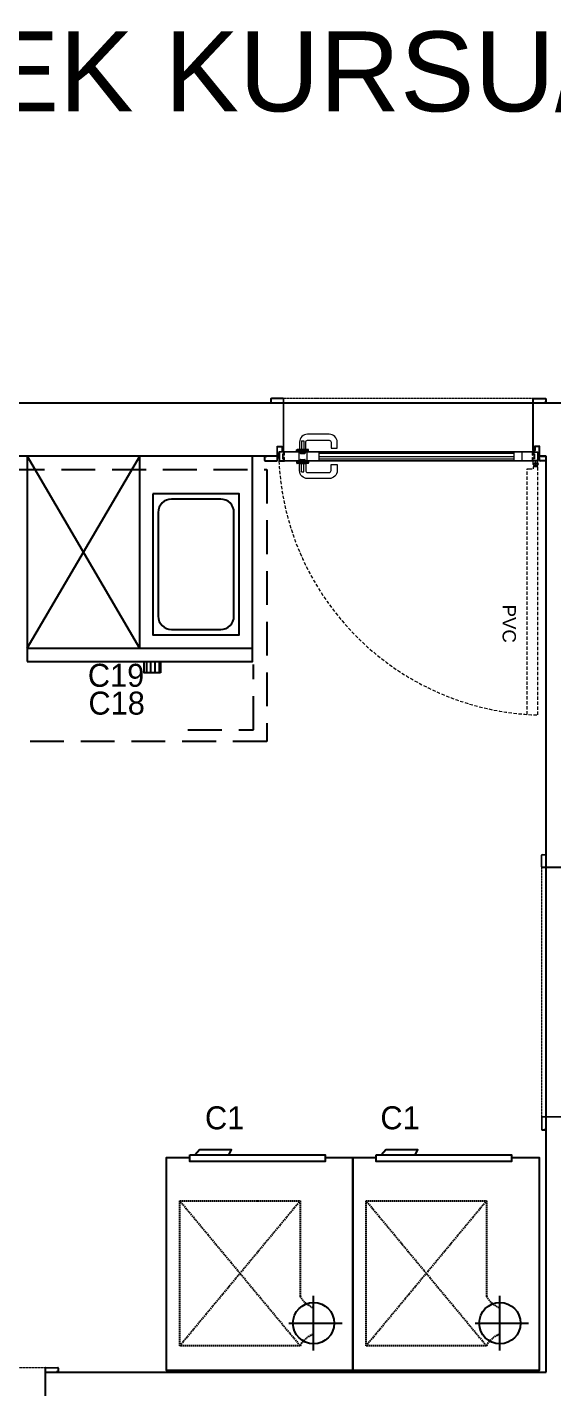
# Model space of a CAD drawing. Header units: millimetres. Extents: x 2497 to 4392, y 822 to 3100.
# Drawn here: x 3194 to 3391, y 2589 to 3100 of the extents above; entities that cross this region are included whole.
import ezdxf
from ezdxf.enums import TextEntityAlignment as Align

# ---------------------------------------------------------------- set-up
doc = ezdxf.new("R2010")
doc.units = ezdxf.units.MM
for name, pattern in [('DASHED', [0.75, 0.5, -0.25]), ('DOT', [0.25, 0, -0.25]), ('HIDDEN', [0.375, 0.25, -0.125]), ('HIDDEN2', [0.1875, 0.125, -0.0625]), ('HIDDENX2', [19.05, 12.7, -6.35]), ('STRICHPUNKT', [25.4, 12.7, -6.35, 0, -6.35])]:
    doc.linetypes.add(name, pattern=pattern)
for name, color, linetype, lineweight in [('1-DOOR', 11, 'Continuous', 15), ('1-HIDDEN', 8, 'HIDDEN', 18), ('ISI YALITIMI-50', 40, 'Continuous', 9), ('laminat kanat', 1, 'Continuous', 13), ('mdf', 37, 'Continuous', 18), ('tm_DOGRAMA_Woodwork', 124, 'Continuous', 20)]:
    doc.layers.add(name, color=color, linetype=linetype, lineweight=lineweight)
doc.layers.add('1-HATCH', color=7, linetype='Continuous', lineweight=9, true_color=0x8f9695)
doc.layers.add('CIHAZ', color=2, linetype='Continuous')
doc.layers.add('MUTFAKEKİPMAN', color=1, linetype='Continuous')
doc.styles.get("Standard").update_dxf_attribs({"font": 'arial.ttf'})
doc.styles.add('TAKSİM', font='GOTHIC.TTF', dxfattribs={"height": 20})
doc.linetypes.add('BATTING', pattern='A,0.0001,-0.1,[134,ltypeshp.shx,S=0.1,R=0,X=-0.1,Y=0],-0.2,[134,ltypeshp.shx,S=0.1,R=180,X=0.1,Y=0],-0.1', length=0.4001)

# ---------------------------------------------------------------- blocks, each defined once
blk = doc.blocks.new('A$C734D7A9C')
at = {"layer": 'CIHAZ', "color": 1}
for p, q in [((14.73, 75.33), (14.73, 54.78)), ((24.09, 65.06), (3.98, 65.06))]:
    blk.add_line(p, q, dxfattribs=at)
at = {"layer": 'CIHAZ', "color": 5, "linetype": 'DASHED'}
blk.add_line((65.01, 73.52), (19.82, 19.15), dxfattribs=at)
at = {"layer": 'CIHAZ', "color": 5}
for points in [[(61.2, 1.82), (10.36, 1.82), (10.36, 4.32), (61.2, 4.32)], [(59.2, 1.82), (46.6, 1.82), (45.6, 0), (57.6, 0)]]:
    blk.add_lwpolyline(points, close=True, dxfattribs=at)
at = {"layer": 'CIHAZ', "color": 1}
blk.add_circle((14.73, 65.06), 7.76, dxfattribs=at)
at = {"layer": 'MUTFAKEKİPMAN', "linetype": 'DASHED'}
for p, q in [((19.82, 73.52), (65.01, 73.52)), ((65.01, 73.52), (65.01, 19.15)), ((19.82, 19.15), (19.82, 54.92)), ((65.01, 19.15), (19.82, 19.15))]:
    blk.add_line(p, q, dxfattribs=at)
at = {"layer": 'MUTFAKEKİPMAN', "color": 5, "linetype": 'DASHED'}
blk.add_line((19.82, 73.52), (65.01, 19.15), dxfattribs=at)
at = {"layer": 'MUTFAKEKİPMAN'}
blk.add_lwpolyline([(10.36, 2.81), (0, 2.81), (0, 82.81), (70, 82.81), (70, 2.81), (61.2, 2.81)], dxfattribs=at)
at = {"layer": 'MUTFAKEKİPMAN', "linetype": 'DASHED'}
for centre, radius, start, end in [((11.6, 78.09), 9.4, 291.2079, 330.9566), ((11, 49.89), 10.16, 29.6907, 66.7752)]:
    blk.add_arc(centre, radius, start, end, dxfattribs=at)
blk = doc.blocks.new('A$C78E33BE0')
at = {"layer": 'MUTFAKEKİPMAN'}
h = blk.add_hatch(dxfattribs=at)
h.set_pattern_fill('LINE', color=256, scale=0.5, angle=90, style=0)
h.set_pattern_definition([(90, (-1215.7031, -3768.8105), (-1.5875, 1e-16), [])])
h.paths.add_polyline_path([(50.06, 4.26), (43.91, 4.26), (43.91, 0), (50.06, 0)])
for p, q in [((0, 9.26), (42.35, 81.36)), ((0, 81.36), (42.2, 9.26)), ((42.2, 81.36), (42.2, 9.26)), ((0, 9.26), (84.7, 9.26))]:
    blk.add_line(p, q, dxfattribs=at)
for points in [[(0, 4.26), (84.7, 4.26), (84.7, 81.36), (0, 81.36)], [(47.2, 67.26), (47.2, 14.26), (79.7, 14.26), (79.7, 67.26)], [(50.06, 0), (43.91, 0), (43.91, 4.26), (50.06, 4.26)]]:
    blk.add_lwpolyline(points, close=True, dxfattribs=at)
blk.add_lwpolyline([(49.2, 60.26), (49.2, 21.26, 0.414214), (54.2, 16.26), (72.7, 16.26, 0.414214), (77.7, 21.26), (77.7, 60.26, 0.414214), (72.7, 65.26), (54.2, 65.26, 0.414214)], format="xyb", close=True, dxfattribs=at)

msp = doc.modelspace()

# ---------------------------------------------------------------- linework, layer by layer
at = {"color": 190}
msp.add_line((3200.88, 2594.72), (3388.92, 2594.72), dxfattribs=at)
for points in [[(2596.92, 2958.72), (3791.92, 2958.72), (3791.92, 1546.72)], [(3287.8, 2938.72), (3123.92, 2938.72), (3123.92, 2933.72), (2616.92, 2933.72)], [(3388.92, 2938.72), (3386.51, 2938.72)], [(3388.92, 2714.25), (3388.92, 2938.72)], [(3388.92, 2594.72), (3388.92, 2620.72)]]:
    msp.add_lwpolyline(points, dxfattribs=at)
at = {"color": 96}
msp.add_lwpolyline([(3388.92, 2594.72), (3388.92, 2938.72)], dxfattribs=at)
at = {"layer": '1-DOOR', "linetype": 'Continuous'}
for p, q in [((3299.43, 2941.12), (3299.43, 2940.6)), ((3299.54, 2940.4), (3299.54, 2941.1)), ((3299.66, 2940.4), (3299.54, 2940.4)), ((3299.66, 2940.4), (3299.66, 2941.1)), ((3299.43, 2936.2), (3299.43, 2936.72)), ((3299.54, 2936.92), (3299.54, 2936.22)), ((3299.66, 2936.92), (3299.54, 2936.92)), ((3299.66, 2936.92), (3299.66, 2936.22))]:
    msp.add_line(p, q, dxfattribs=at)
for points in [[(3298.56, 2944, -0.414214), (3299.26, 2944.7), (3307.41, 2944.7, -0.414214), (3308.11, 2944), (3308.11, 2941.7), (3310.41, 2941.7), (3310.41, 2944, 0.414214), (3307.41, 2947), (3299.26, 2947, 0.414214), (3296.26, 2944), (3296.26, 2941.45, 0.414214), (3296.36, 2941.35), (3298.46, 2941.35, 0.414214), (3298.56, 2941.45), (3298.56, 2944)], [(3295.16, 2941.1, -0.414214), (3295.36, 2941.3)], [(3295.28, 2941.1, -0.414214), (3295.36, 2941.18)], [(3295.56, 2940.42, -0.414214), (3295.38, 2940.6)], [(3295.56, 2940.57, -0.414214), (3295.53, 2940.6)], [(3295.83, 2940.6, -0.414214), (3295.8, 2940.57)], [(3295.98, 2940.6, -0.414214), (3295.8, 2940.42)], [(3296.56, 2940.9, -0.414214), (3296.26, 2940.6)], [(3296.41, 2940.9, -0.414214), (3296.26, 2940.75)], [(3296.81, 2940.75, -0.414214), (3297.11, 2940.45)], [(3296.81, 2940.6, -0.414214), (3296.96, 2940.45)], [(3297.71, 2940.45, -0.414214), (3298.01, 2940.75)], [(3297.86, 2940.45, -0.414214), (3298.01, 2940.6)], [(3298.56, 2940.6, -0.414214), (3298.26, 2940.9)], [(3298.56, 2940.75, -0.414214), (3298.41, 2940.9)], [(3299.01, 2940.42, -0.414214), (3298.83, 2940.6)], [(3299.01, 2940.57, -0.414214), (3298.98, 2940.6)], [(3299.43, 2940.6, -0.414214), (3299.25, 2940.42)], [(3299.28, 2940.6, -0.414214), (3299.25, 2940.57)], [(3295.16, 2936.22, 0.414214), (3295.36, 2936.02)], [(3295.28, 2936.22, 0.414214), (3295.36, 2936.14)], [(3295.56, 2936.9, 0.414214), (3295.38, 2936.72)], [(3295.56, 2936.75, 0.414214), (3295.53, 2936.72)], [(3295.98, 2936.72, 0.414214), (3295.8, 2936.9)], [(3295.83, 2936.72, 0.414214), (3295.8, 2936.75)], [(3296.56, 2936.42, 0.414214), (3296.26, 2936.72)], [(3296.41, 2936.42, 0.414214), (3296.26, 2936.57)], [(3298.56, 2933.32, 0.414214), (3299.26, 2932.62), (3307.41, 2932.62, 0.414214), (3308.11, 2933.32), (3308.11, 2935.62), (3310.41, 2935.62), (3310.41, 2933.32, -0.414214), (3307.41, 2930.32), (3299.26, 2930.32, -0.414214), (3296.26, 2933.32), (3296.26, 2935.87, -0.414214), (3296.36, 2935.97), (3298.46, 2935.97, -0.414214), (3298.56, 2935.87), (3298.56, 2933.32)], [(3296.81, 2936.72, 0.414214), (3296.96, 2936.87)], [(3296.81, 2936.57, 0.414214), (3297.11, 2936.87)], [(3297.71, 2936.87, 0.414214), (3298.01, 2936.57)], [(3297.86, 2936.87, 0.414214), (3298.01, 2936.72)], [(3298.56, 2936.72, 0.414214), (3298.26, 2936.42)], [(3298.56, 2936.57, 0.414214), (3298.41, 2936.42)], [(3299.01, 2936.9, 0.414214), (3298.83, 2936.72)], [(3299.01, 2936.75, 0.414214), (3298.98, 2936.72)], [(3299.43, 2936.72, 0.414214), (3299.25, 2936.9)], [(3299.28, 2936.72, 0.414214), (3299.25, 2936.75)]]:
    msp.add_lwpolyline(points, format="xyb", dxfattribs=at)
for points in [[(3295.16, 2940.4), (3295.16, 2941.1)], [(3295.28, 2940.4), (3295.16, 2940.4)], [(3295.28, 2940.4), (3295.28, 2941.1)], [(3299.46, 2941.3), (3295.36, 2941.3)], [(3299.46, 2941.18), (3295.36, 2941.18)], [(3295.38, 2941.12), (3295.53, 2941.12)], [(3295.38, 2941.12), (3295.38, 2940.6)], [(3295.53, 2941.12), (3295.53, 2940.6)], [(3295.56, 2940.57), (3295.8, 2940.57)], [(3295.56, 2940.42), (3295.8, 2940.42)], [(3295.83, 2940.75), (3296.26, 2940.75)], [(3295.83, 2940.6), (3295.83, 2940.75)], [(3295.98, 2940.6), (3296.26, 2940.6)], [(3296.81, 2940.6), (3296.26, 2940.6)], [(3296.41, 2941.3), (3298.41, 2941.3)], [(3296.41, 2941.3), (3296.41, 2940.9)], [(3296.52, 2940.75), (3296.81, 2940.75)], [(3296.56, 2941.3), (3296.56, 2940.9)], [(3296.61, 2941.35), (3296.61, 2940.1)], [(3296.81, 2940.75), (3298.01, 2940.75)], [(3297.11, 2940.1), (3297.11, 2940.45)], [(3297.71, 2940.1), (3297.71, 2940.45)], [(3298.01, 2940.75), (3298.3, 2940.75)], [(3298.56, 2940.6), (3298.01, 2940.6)], [(3298.21, 2941.35), (3298.21, 2940.1)], [(3298.26, 2941.3), (3298.26, 2940.9)], [(3298.41, 2941.3), (3298.41, 2940.9)], [(3298.56, 2940.75), (3298.73, 2940.75)], [(3298.56, 2940.75), (3298.98, 2940.75)], [(3298.56, 2940.6), (3298.83, 2940.6)], [(3298.98, 2940.6), (3298.98, 2940.75)], [(3299.25, 2940.57), (3299.01, 2940.57)], [(3299.25, 2940.42), (3299.01, 2940.42)], [(3299.43, 2941.12), (3299.28, 2941.12)], [(3299.28, 2941.12), (3299.28, 2940.6)], [(3295.28, 2936.92), (3295.16, 2936.92)], [(3295.16, 2936.92), (3295.16, 2936.22)], [(3295.28, 2936.92), (3295.28, 2936.22)], [(3299.46, 2936.14), (3295.36, 2936.14)], [(3299.46, 2936.02), (3295.36, 2936.02)], [(3295.38, 2936.2), (3295.38, 2936.72)], [(3295.38, 2936.2), (3295.53, 2936.2)], [(3295.53, 2936.2), (3295.53, 2936.72)], [(3295.56, 2936.9), (3295.8, 2936.9)], [(3295.56, 2936.75), (3295.8, 2936.75)], [(3295.83, 2936.72), (3295.83, 2936.57)], [(3295.83, 2936.57), (3296.26, 2936.57)], [(3295.98, 2936.72), (3296.26, 2936.72)], [(3296.81, 2936.72), (3296.26, 2936.72)], [(3296.41, 2936.02), (3296.41, 2936.42)], [(3296.41, 2936.02), (3298.41, 2936.02)], [(3296.52, 2936.57), (3296.81, 2936.57)], [(3296.56, 2936.02), (3296.56, 2936.42)], [(3296.61, 2935.97), (3296.61, 2937.22)], [(3296.81, 2936.57), (3298.01, 2936.57)], [(3297.11, 2937.22), (3297.11, 2936.87)], [(3297.71, 2937.22), (3297.71, 2936.87)], [(3298.56, 2936.72), (3298.01, 2936.72)], [(3298.01, 2936.57), (3298.3, 2936.57)], [(3298.21, 2935.97), (3298.21, 2937.22)], [(3298.26, 2936.02), (3298.26, 2936.42)], [(3298.41, 2936.02), (3298.41, 2936.42)], [(3298.56, 2936.72), (3298.83, 2936.72)], [(3298.56, 2936.57), (3298.73, 2936.57)], [(3298.56, 2936.57), (3298.98, 2936.57)], [(3298.98, 2936.72), (3298.98, 2936.57)], [(3299.25, 2936.9), (3299.01, 2936.9)], [(3299.25, 2936.75), (3299.01, 2936.75)], [(3299.28, 2936.2), (3299.28, 2936.72)], [(3299.43, 2936.2), (3299.28, 2936.2)]]:
    msp.add_lwpolyline(points, dxfattribs=at)
for centre, radius, start, end in [((3299.46, 2941.1), 0.2, 0, 90), ((3299.46, 2941.1), 0.08, 0, 90), ((3299.46, 2936.22), 0.08, 270, 0), ((3299.46, 2936.22), 0.2, 270, 0)]:
    msp.add_arc(centre, radius, start, end, dxfattribs=at)
at = {"layer": '1-HATCH', "linetype": 'Continuous'}
for points in [[(3296.21, 2940.51), (3296.21, 2940.41)], [(3296.21, 2940.51), (3298.61, 2940.51)], [(3296.21, 2940.41), (3298.61, 2940.41)], [(3296.21, 2940.37), (3296.21, 2940.27)], [(3296.21, 2940.37), (3298.61, 2940.37)], [(3296.21, 2940.27), (3298.61, 2940.27)], [(3296.31, 2940.23), (3296.31, 2940.13)], [(3296.31, 2940.23), (3298.51, 2940.23)], [(3296.31, 2940.13), (3298.51, 2940.13)], [(3296.46, 2940.1), (3296.46, 2939.9)], [(3296.46, 2940.1), (3298.36, 2940.1)], [(3296.56, 2939.8), (3298.26, 2939.8)], [(3296.96, 2940.2), (3296.96, 2940.45)], [(3297.06, 2940.1), (3297.76, 2940.1)], [(3297.86, 2940.2), (3297.86, 2940.45)], [(3298.36, 2940.1), (3298.36, 2939.9)], [(3298.51, 2940.23), (3298.51, 2940.13)], [(3298.61, 2940.51), (3298.61, 2940.41)], [(3298.61, 2940.37), (3298.61, 2940.27)], [(3296.21, 2936.95), (3296.21, 2937.05)], [(3296.21, 2937.05), (3298.61, 2937.05)], [(3296.21, 2936.95), (3298.61, 2936.95)], [(3296.21, 2936.81), (3296.21, 2936.91)], [(3296.21, 2936.91), (3298.61, 2936.91)], [(3296.21, 2936.81), (3298.61, 2936.81)], [(3296.31, 2937.09), (3296.31, 2937.19)], [(3296.31, 2937.19), (3298.51, 2937.19)], [(3296.31, 2937.09), (3298.51, 2937.09)], [(3296.46, 2937.22), (3296.46, 2937.42)], [(3296.46, 2937.22), (3298.36, 2937.22)], [(3296.56, 2937.52), (3298.26, 2937.52)], [(3296.96, 2937.12), (3296.96, 2936.87)], [(3297.06, 2937.22), (3297.76, 2937.22)], [(3297.86, 2937.12), (3297.86, 2936.87)], [(3298.36, 2937.22), (3298.36, 2937.42)], [(3298.51, 2937.09), (3298.51, 2937.19)], [(3298.61, 2936.95), (3298.61, 2937.05)], [(3298.61, 2936.81), (3298.61, 2936.91)]]:
    msp.add_lwpolyline(points, dxfattribs=at)
for points in [[(3296.56, 2939.8, -0.414214), (3296.46, 2939.9)], [(3297.06, 2940.1, -0.414214), (3296.96, 2940.2)], [(3297.86, 2940.2, -0.414214), (3297.76, 2940.1)], [(3298.36, 2939.9, -0.414214), (3298.26, 2939.8)], [(3296.56, 2937.52, 0.414214), (3296.46, 2937.42)], [(3297.06, 2937.22, 0.414214), (3296.96, 2937.12)], [(3297.86, 2937.12, 0.414214), (3297.76, 2937.22)], [(3298.36, 2937.42, 0.414214), (3298.26, 2937.52)]]:
    msp.add_lwpolyline(points, format="xyb", dxfattribs=at)
at = {"layer": '1-HIDDEN', "ltscale": 15}
for points in [[(3296.96, 2944.5), (3297.86, 2944.5)], [(3296.96, 2944.5), (3296.96, 2939.8)], [(3297.86, 2944.5), (3297.86, 2939.8)], [(3296.96, 2932.82), (3296.96, 2937.52)], [(3297.86, 2932.82), (3297.86, 2937.52)], [(3296.96, 2932.82), (3297.86, 2932.82)]]:
    msp.add_lwpolyline(points, dxfattribs=at)
at = {"layer": 'ISI YALITIMI-50', "linetype": 'BATTING', "ltscale": 2}
msp.add_line((3303.58, 2938.66), (3376.73, 2938.66), dxfattribs=at)
at = {"layer": 'laminat kanat'}
for p, q in [((3288, 2938.05), (3288, 2939.97)), ((3288, 2939.97), (3288.48, 2939.97)), ((3288.26, 2938.05), (3288.26, 2939.97)), ((3288.54, 2940.4), (3288.48, 2940.34)), ((3290.58, 2940.4), (3288.48, 2940.4)), ((3288.48, 2940.4), (3288.48, 2936.92)), ((3288.48, 2940.34), (3288.48, 2936.98)), ((3290.38, 2940.2), (3288.68, 2940.2)), ((3288.68, 2940.2), (3288.68, 2937.12)), ((3289.82, 2939.57), (3290.38, 2939.57)), ((3289.82, 2939.57), (3289.82, 2937.76)), ((3290.02, 2939.34), (3290.02, 2937.98)), ((3290.05, 2939.37), (3290.38, 2939.37)), ((3290.38, 2939.57), (3290.38, 2940.2)), ((3290.38, 2939.09), (3290.38, 2939.37)), ((3290.58, 2939.09), (3290.38, 2939.09)), ((3290.58, 2938.24), (3290.38, 2938.24)), ((3290.38, 2937.96), (3290.38, 2938.24)), ((3290.58, 2939.09), (3290.58, 2940.4)), ((3290.58, 2936.92), (3290.58, 2938.24)), ((3383.73, 2940.4), (3385.83, 2940.4)), ((3383.73, 2939.09), (3383.73, 2940.4)), ((3383.73, 2939.09), (3383.93, 2939.09)), ((3383.73, 2938.24), (3383.93, 2938.24)), ((3383.73, 2936.92), (3383.73, 2938.24)), ((3383.93, 2940.2), (3385.63, 2940.2)), ((3383.93, 2939.57), (3383.93, 2940.2)), ((3384.49, 2939.57), (3383.93, 2939.57)), ((3384.26, 2939.37), (3383.93, 2939.37)), ((3383.93, 2939.09), (3383.93, 2939.37)), ((3383.93, 2937.96), (3383.93, 2938.24)), ((3384.29, 2939.34), (3384.29, 2937.98)), ((3384.49, 2939.57), (3384.49, 2937.76)), ((3385.63, 2940.2), (3385.63, 2937.12)), ((3385.83, 2940.4), (3385.83, 2936.92)), ((3385.83, 2940.34), (3385.83, 2936.98)), ((3386.31, 2939.97), (3385.83, 2939.97)), ((3386.05, 2938.05), (3386.05, 2939.97)), ((3386.31, 2938.05), (3386.31, 2939.97)), ((3288.48, 2938.05), (3288, 2938.05)), ((3288.48, 2936.98), (3288.54, 2936.92)), ((3288.48, 2936.92), (3290.58, 2936.92)), ((3288.68, 2937.12), (3290.38, 2937.12)), ((3289.82, 2937.76), (3290.38, 2937.76)), ((3290.05, 2937.96), (3290.38, 2937.96)), ((3290.38, 2937.12), (3290.38, 2937.76)), ((3385.83, 2936.92), (3383.73, 2936.92)), ((3384.26, 2937.96), (3383.93, 2937.96)), ((3384.49, 2937.76), (3383.93, 2937.76)), ((3383.93, 2937.12), (3383.93, 2937.76)), ((3385.63, 2937.12), (3383.93, 2937.12)), ((3384.09, 2935.75), (3384.09, 2936.92)), ((3385.83, 2936.98), (3385.77, 2936.92)), ((3385.83, 2938.05), (3386.31, 2938.05)), ((3385.83, 2935.75), (3385.83, 2936.98))]:
    msp.add_line(p, q, dxfattribs=at)
at = {"layer": 'laminat kanat', "linetype": 'HIDDEN2', "ltscale": 10}
for p, q in [((3381.82, 2841.68), (3381.83, 2934.05)), ((3385.82, 2841.55), (3385.83, 2934.05))]:
    msp.add_line(p, q, dxfattribs=at)
at = {"layer": 'laminat kanat', "linetype": 'HIDDEN2', "ltscale": 15}
for p, q in [((3381.83, 2934.05), (3384.09, 2934.05)), ((3384.09, 2934.79), (3384.09, 2934.05)), ((3385.83, 2934.79), (3384.09, 2934.79)), ((3385.83, 2934.05), (3385.83, 2934.79))]:
    msp.add_line(p, q, dxfattribs=at)
at = {"layer": 'laminat kanat', "linetype": 'STRICHPUNKT'}
for p, q in [((3386.14, 2935.75), (3383.79, 2935.75)), ((3384.96, 2936.92), (3384.96, 2934.57))]:
    msp.add_line(p, q, dxfattribs=at)
at = {"layer": 'laminat kanat'}
msp.add_circle((3384.96, 2935.75), 0.653, dxfattribs=at)
for centre, radius, start, end in [((3290.05, 2939.34), 0.025, 90, 180), ((3384.26, 2939.34), 0.025, 0, 90), ((3290.05, 2937.98), 0.025, 180, 270), ((3384.96, 2935.75), 0.87, 180, 0), ((3384.26, 2937.98), 0.025, 270, 0)]:
    msp.add_arc(centre, radius, start, end, dxfattribs=at)
at = {"layer": 'laminat kanat', "linetype": 'HIDDEN2', "ltscale": 10}
msp.add_arc((3388.77, 2941.93), 100.42, 182.8563, 268.3183, dxfattribs=at)
at = {"layer": 'mdf'}
for p, q in [((3296.08, 2937.02), (3296.08, 2940.3)), ((3299.08, 2937.02), (3299.08, 2940.3)), ((3303.58, 2937.02), (3303.58, 2940.3)), ((3376.73, 2940.3), (3376.73, 2937.02)), ((3379.73, 2940.3), (3379.73, 2937.02))]:
    msp.add_line(p, q, dxfattribs=at)
for points in [[(3383.73, 2940.4), (3290.58, 2940.4)], [(3383.73, 2940.3), (3290.58, 2940.3)], [(3376.73, 2939.7), (3303.58, 2939.7)], [(3383.73, 2937.02), (3290.58, 2937.02)], [(3383.73, 2936.92), (3290.58, 2936.92)], [(3376.73, 2937.62), (3303.58, 2937.62)]]:
    msp.add_lwpolyline(points, dxfattribs=at)
at = {"layer": 'MUTFAKEKİPMAN', "linetype": 'HIDDENX2'}
msp.add_lwpolyline([(2863.92, 2933.72), (3283.92, 2933.72), (3283.92, 2831.62), (2863.92, 2831.62)], close=True, dxfattribs=at)
msp.add_lwpolyline([(3254.34, 2835.92), (3278.92, 2835.92), (3278.92, 2860.5)], dxfattribs=at)
at = {"layer": 'tm_DOGRAMA_Woodwork'}
for p, q in [((3285.39, 2960.22), (3285.39, 2959.02)), ((3285.59, 2960.22), (3285.59, 2959.02)), ((3290.09, 2960.52), (3285.69, 2960.52)), ((3290.09, 2960.32), (3285.69, 2960.32)), ((3285.69, 2958.92), (3286.14, 2958.92)), ((3285.69, 2958.72), (3286.14, 2958.72)), ((3286.14, 2958.72), (3286.14, 2958.92)), ((3290.19, 2940.85), (3290.19, 2960.22)), ((3290.39, 2940.85), (3290.39, 2960.22)), ((3383.92, 2940.85), (3383.92, 2960.22)), ((3384.12, 2940.85), (3384.12, 2960.22)), ((3384.22, 2960.52), (3388.62, 2960.52)), ((3384.22, 2960.32), (3388.62, 2960.32)), ((3388.17, 2958.72), (3388.17, 2958.92)), ((3388.62, 2958.92), (3388.17, 2958.92)), ((3388.62, 2958.72), (3388.17, 2958.72)), ((3388.72, 2960.22), (3388.72, 2959.02)), ((3388.92, 2960.22), (3388.92, 2959.02)), ((3283, 2938.42), (3283, 2937.22)), ((3283.2, 2938.42), (3283.2, 2937.22)), ((3284, 2938.72), (3283.3, 2938.72)), ((3284, 2938.52), (3283.3, 2938.52)), ((3284, 2938.52), (3284, 2938.72)), ((3287.8, 2937.22), (3287.8, 2942.5)), ((3287.8, 2942.5), (3289.74, 2942.5)), ((3288, 2937.22), (3288, 2942)), ((3288.3, 2942.3), (3289.24, 2942.3)), ((3289.54, 2942), (3289.54, 2940.85)), ((3289.74, 2942.5), (3289.74, 2940.85)), ((3289.84, 2940.75), (3290.09, 2940.75)), ((3289.84, 2940.55), (3290.09, 2940.55)), ((3384.47, 2940.75), (3384.22, 2940.75)), ((3384.47, 2940.55), (3384.22, 2940.55)), ((3386.51, 2942.5), (3384.57, 2942.5)), ((3384.57, 2942.5), (3384.57, 2940.85)), ((3384.77, 2942), (3384.77, 2940.85)), ((3386.01, 2942.3), (3385.07, 2942.3)), ((3386.31, 2937.22), (3386.31, 2942)), ((3386.51, 2937.22), (3386.51, 2942.5)), ((3386.93, 2938.52), (3386.93, 2938.72)), ((3388.62, 2938.72), (3386.93, 2938.72)), ((3388.62, 2938.52), (3386.93, 2938.52)), ((3388.72, 2938.42), (3388.72, 2937.22)), ((3388.92, 2938.42), (3388.92, 2937.22)), ((3283.3, 2937.12), (3287.7, 2937.12)), ((3283.3, 2936.92), (3287.7, 2936.92)), ((3388.62, 2937.12), (3386.61, 2937.12)), ((3388.62, 2936.92), (3386.61, 2936.92)), ((3387.12, 2784.47), (3387.12, 2788.87)), ((3387.32, 2784.47), (3387.32, 2788.87)), ((3387.42, 2789.17), (3388.62, 2789.17)), ((3387.42, 2788.97), (3388.62, 2788.97)), ((3388.72, 2788.87), (3388.72, 2788.42)), ((3388.92, 2788.42), (3388.72, 2788.42)), ((3388.92, 2788.87), (3388.92, 2788.42)), ((3406.79, 2784.37), (3387.42, 2784.37)), ((3406.79, 2784.17), (3387.42, 2784.17)), ((3387.12, 2690.34), (3387.12, 2685.94)), ((3387.32, 2690.34), (3387.32, 2685.94)), ((3406.79, 2690.64), (3387.42, 2690.64)), ((3406.79, 2690.44), (3387.42, 2690.44)), ((3387.42, 2685.84), (3388.62, 2685.84)), ((3387.42, 2685.64), (3388.62, 2685.64)), ((3388.92, 2686.39), (3388.72, 2686.39)), ((3388.72, 2685.94), (3388.72, 2686.39)), ((3388.92, 2685.94), (3388.92, 2686.39)), ((3200.68, 2576.85), (3200.68, 2596.22)), ((3200.88, 2576.85), (3200.88, 2596.22)), ((3200.98, 2596.52), (3205.38, 2596.52)), ((3200.98, 2596.32), (3205.38, 2596.32)), ((3205.48, 2596.22), (3205.48, 2595.02)), ((3205.68, 2596.22), (3205.68, 2595.02)), ((3204.93, 2594.72), (3204.93, 2594.92)), ((3205.38, 2594.92), (3204.93, 2594.92)), ((3205.38, 2594.72), (3204.93, 2594.72))]:
    msp.add_line(p, q, dxfattribs=at)
at = {"layer": 'tm_DOGRAMA_Woodwork', "linetype": 'DOT', "ltscale": 0.5}
for p, q in [((3290.09, 2960.52), (3384.22, 2960.52)), ((3387.12, 2784.47), (3387.12, 2690.34)), ((3126.86, 2596.52), (3200.98, 2596.52))]:
    msp.add_line(p, q, dxfattribs=at)
at = {"layer": 'tm_DOGRAMA_Woodwork'}
for centre, radius, start, end in [((3285.69, 2960.22), 0.3, 90, 180), ((3285.69, 2959.02), 0.3, 180, 270), ((3285.69, 2960.22), 0.1, 90, 180), ((3285.69, 2959.02), 0.1, 180, 270), ((3290.09, 2960.22), 0.3, 0, 90), ((3290.09, 2960.22), 0.1, 0, 90), ((3384.22, 2960.22), 0.3, 90, 180), ((3384.22, 2960.22), 0.1, 90, 180), ((3388.62, 2960.22), 0.3, 0, 90), ((3388.62, 2960.22), 0.1, 0, 90), ((3388.62, 2959.02), 0.3, 270, 0), ((3388.62, 2959.02), 0.1, 270, 0), ((3283.3, 2938.42), 0.3, 90, 180), ((3283.3, 2938.42), 0.1, 90, 180), ((3288.3, 2942), 0.3, 90, 180), ((3289.24, 2942), 0.3, 0, 90), ((3289.84, 2940.85), 0.3, 180, 270), ((3289.84, 2940.85), 0.1, 180, 270), ((3290.09, 2940.85), 0.3, 270, 0), ((3290.09, 2940.85), 0.1, 270, 0), ((3384.22, 2940.85), 0.3, 180, 270), ((3384.22, 2940.85), 0.1, 180, 270), ((3384.47, 2940.85), 0.3, 270, 0), ((3384.47, 2940.85), 0.1, 270, 0), ((3385.07, 2942), 0.3, 90, 180), ((3386.01, 2942), 0.3, 0, 90), ((3388.62, 2938.42), 0.3, 0, 90), ((3388.62, 2938.42), 0.1, 0, 90), ((3283.3, 2937.22), 0.3, 180, 270), ((3283.3, 2937.22), 0.1, 180, 270), ((3287.7, 2937.22), 0.3, 270, 0), ((3287.7, 2937.22), 0.1, 270, 0), ((3386.61, 2937.22), 0.3, 180, 270), ((3386.61, 2937.22), 0.1, 180, 270), ((3388.62, 2937.22), 0.3, 270, 0), ((3388.62, 2937.22), 0.1, 270, 0), ((3387.42, 2788.87), 0.3, 90, 180), ((3387.42, 2788.87), 0.1, 90, 180), ((3388.62, 2788.87), 0.3, 0, 90), ((3388.62, 2788.87), 0.1, 0, 90), ((3387.42, 2784.47), 0.3, 180, 270), ((3387.42, 2784.47), 0.1, 180, 270), ((3387.42, 2690.34), 0.3, 90, 180), ((3387.42, 2690.34), 0.1, 90, 180), ((3387.42, 2685.94), 0.3, 180, 270), ((3387.42, 2685.94), 0.1, 180, 270), ((3388.62, 2685.94), 0.3, 270, 0), ((3388.62, 2685.94), 0.1, 270, 0), ((3200.98, 2596.22), 0.3, 90, 180), ((3200.98, 2596.22), 0.1, 90, 180), ((3205.38, 2596.22), 0.3, 0, 90), ((3205.38, 2596.22), 0.1, 0, 90), ((3205.38, 2595.02), 0.3, 270, 0), ((3205.38, 2595.02), 0.1, 270, 0)]:
    msp.add_arc(centre, radius, start, end, dxfattribs=at)

# ---------------------------------------------------------------- block references
msp.add_blockref('A$C78E33BE0', (3193.92, 2857.37))
at = {"layer": 'MUTFAKEKİPMAN', "rotation": 180}
for p in [(3316.28, 2678.19), (3386.28, 2678.19)]:
    msp.add_blockref('A$C734D7A9C', p, dxfattribs=at)

# ---------------------------------------------------------------- texts
at = {"style": 'TAKSİM'}
for s, p in [('C19', (3227.31, 2852.13)), ('C18', (3227.54, 2841.68)), ('C1', (3268.11, 2685.94)), ('C1', (3334.02, 2685.94))]:
    msp.add_text(s, height=8.64, dxfattribs=at).set_placement(p, align=Align.CENTER)
at = {"insert": (3087.2, 3098.25), "char_height": 30, "attachment_point": 1}
msp.add_mtext_dynamic_manual_height_columns('YEMEK KURSU/RESTAURANT', width=627.7702, gutter_width=12.5, heights=[0], dxfattribs=at)
at = {"color": 1, "lineweight": 40, "insert": (3377.55, 2882.99), "char_height": 5, "attachment_point": 1, "rotation": 270}
msp.add_mtext_dynamic_manual_height_columns('PVC', width=66.0137, gutter_width=12.5, heights=[0], dxfattribs=at)

doc.saveas('drawing.dxf')
